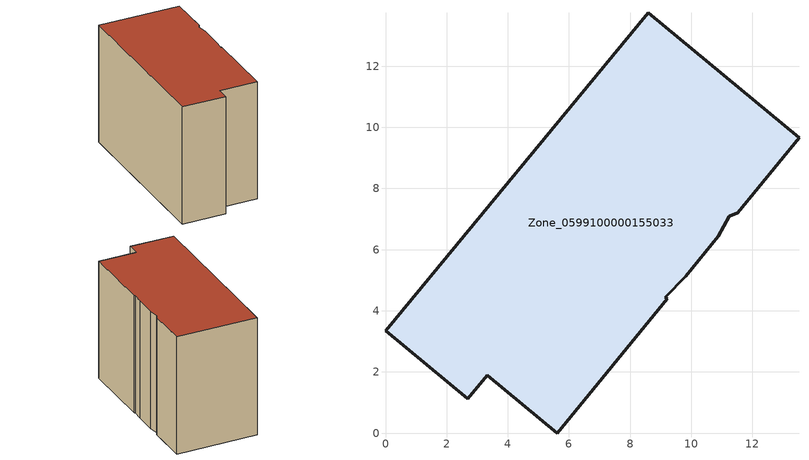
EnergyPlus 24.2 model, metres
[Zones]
Zone_0599100000155033
 floor ground (C_G): 11.51,7.21 11.24,7.09 10.88,6.43 9.81,5.13 9.15,4.45 9.21,4.4 5.61,0 3.32,1.89 2.69,1.13 0,3.35 8.59,13.74 13.52,9.66 z0
 wall outside (C_F): 8.59,13.74 0,3.35 2.69,1.13 3.32,1.89 5.61,0 9.21,4.4 9.15,4.45 9.81,5.13 10.88,6.43 11.24,7.09 11.51,7.21 13.52,9.66 8.59,13.74 z0:9.52
 roof outside (C_R): 10.88,6.43 11.24,7.09 11.51,7.21 13.52,9.66 8.59,13.74 0,3.35 2.69,1.13 3.32,1.89 5.61,0 9.21,4.4 9.15,4.45 9.81,5.13 z9.52
[BUILDING]
Pand.0599100000155033: North Axis=0; Terrain=City; Loads Convergence Tolerance Value=0.04; Temperature Convergence Tolerance Value=0.4; Solar Distribution=FullExterior; Maximum Number of Warmup Days=25; Minimum Number of Warmup Days=1
[Site:Location]
Rotterdam.The.Hague.AP_ZH_NLD Design_Conditions: Latitude=51.96; Longitude=4.45; Time Zone=1; Elevation=-4.5
[SITE:GROUNDTEMPERATURE:BUILDINGSURFACE]
18, 18, 18, 18, 18, 18, 18, 18, 18, 18, 18, 18
[MATERIAL] Thermal Absorptance=0.9; Solar Absorptance=0.7; Visible Absorptance=0.7
Name | Roughness | Thickness | Conductivity | Density | Specific Heat
G.TC.1946 | MediumSmooth | 0.15 | 1 | 540 | 1210
F.TC.1946 | Rough | 0.3 | 0.857143 | 1920 | 840
R.TC.1946 | MediumRough | 0.2 | 0.909091 | 1500 | 1000
[CONSTRUCTION]
C_G: G.TC.1946
C_F: F.TC.1946
C_R: R.TC.1946
[ZONE]
Zone_0599100000155033: Type=1; Multiplier=1; Ceiling Height=Autocalculate; Volume=Autocalculate; Floor Area=autocalculate; Part of Total Floor Area=Yes
[ZONEINFILTRATION:DESIGNFLOWRATE]
Infil_Zone_0599100000155033: Zone or ZoneList or Space or SpaceList=Zone_0599100000155033; Schedule=AlwaysOn; Design Flow Rate Calculation Method=Flow/Area; Flow Rate per Floor Area=0.003; Constant Term Coefficient=1; Temperature Term Coefficient=0; Velocity Term Coefficient=0; Velocity Squared Term Coefficient=0
[HVACTEMPLATE:ZONE:IDEALLOADSAIRSYSTEM]
Zone_0599100000155033: Maximum Heating Supply Air Temperature=50; Minimum Cooling Supply Air Temperature=13; Maximum Heating Supply Air Humidity Ratio=0.0156; Minimum Cooling Supply Air Humidity Ratio=0.0077; Heating Limit=NoLimit; Cooling Limit=NoLimit; Dehumidification Control Type=ConstantSensibleHeatRatio; Cooling Sensible Heat Ratio=0.7; Dehumidification Setpoint=60; Humidification Control Type=None; Humidification Setpoint=30; Outdoor Air Method=None; Outdoor Air Flow Rate per Person=0.00944; Outdoor Air Flow Rate per Zone Floor Area=0; Outdoor Air Flow Rate per Zone=0; Demand Controlled Ventilation Type=None; Outdoor Air Economizer Type=NoEconomizer; Heat Recovery Type=None; Sensible Heat Recovery Effectiveness=0.7; Latent Heat Recovery Effectiveness=0.65
[ZONECONTROL:THERMOSTAT]
ThermostatControl_Zone_0599100000155033: Zone or ZoneList=Zone_0599100000155033; Control Type Schedule=DualSetpointControlType; Control 1=Thermostat_Zone_0599100000155033; Temperature Difference Between Cutout And Setpoint=0
[THERMOSTATSETPOINT:DUALSETPOINT]
Thermostat_Zone_0599100000155033: Heating Setpoint Temperature Schedule=HeatingSetpoint_Zone_0599100000155033; Cooling Setpoint Temperature Schedule=CoolingSetpoint_Zone_0599100000155033
[SCHEDULE:COMPACT]
HeatingSetpoint_Zone_0599100000155033: Through: 12/31, For: AllDays, Until: 24:00, 21
CoolingSetpoint_Zone_0599100000155033: Through: 12/31, For: AllDays, Until: 24:00, 24
DualSetpointControlType: Through: 12/31, For: AllDays, Until: 24:00, 4
AlwaysOn: Through: 12/31, For: AllDays, Until: 24:00, 1
